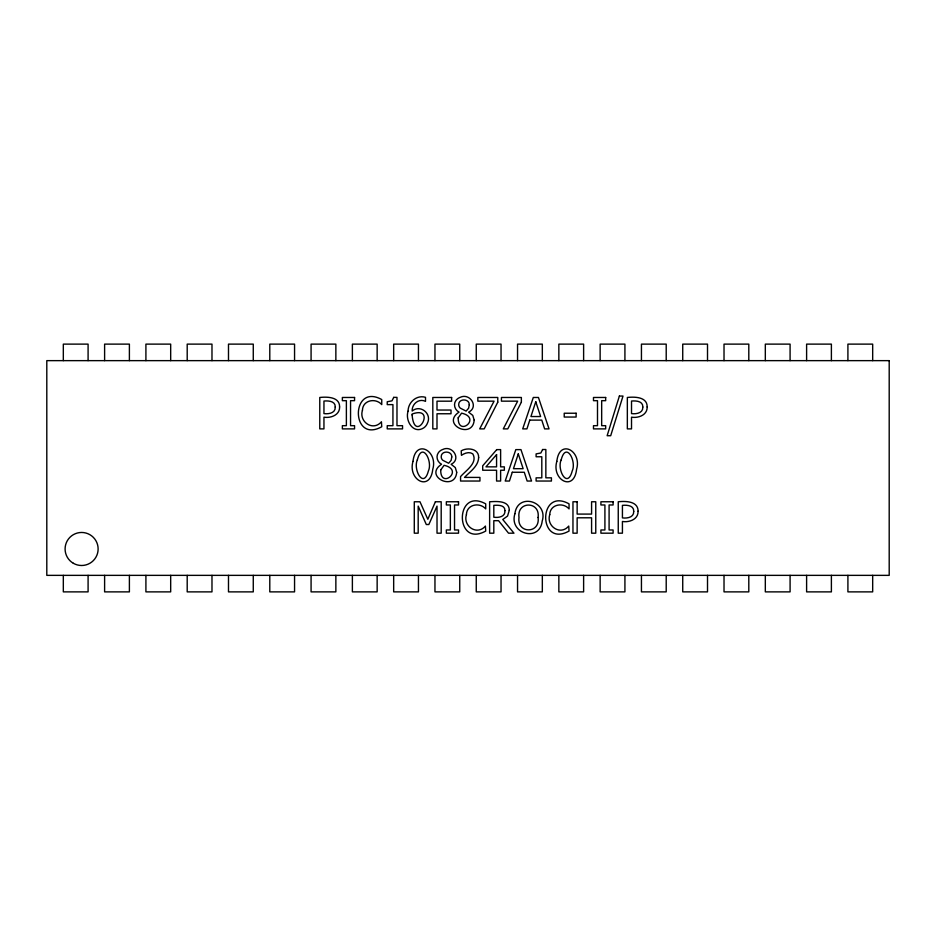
<?xml version="1.0" encoding="UTF-8"?>
<svg xmlns="http://www.w3.org/2000/svg" width="936" height="936" viewBox="0 0 936 936"><rect width="100%" height="100%" fill="white"/><g stroke="black" fill="none" stroke-linecap="round" stroke-linejoin="round"><path stroke-width="1.4" d="M872.68 360.641L872.68 344.12L847.911 344.12L847.911 360.641M872.68 575.359L872.68 591.88L847.911 591.88L847.911 575.359M831.39 360.641L831.39 344.12L806.61 344.12L806.61 360.641M831.39 575.359L831.39 591.88L806.61 591.88L806.61 575.359M790.089 360.641L790.089 344.12L765.32 344.12L765.32 360.641M790.089 575.359L790.089 591.88L765.32 591.88L765.32 575.359M748.8 360.641L748.8 344.12L724.019 344.12L724.019 360.641M748.8 575.359L748.8 591.88L724.019 591.88L724.019 575.359M707.511 360.641L707.511 344.12L682.73 344.12L682.73 360.641M707.511 575.359L707.511 591.88L682.73 591.88L682.73 575.359M666.21 360.641L666.21 344.12L641.441 344.12L641.441 360.641M666.21 575.359L666.21 591.88L641.441 591.88L641.441 575.359M624.92 360.641L624.92 344.12L600.14 344.12L600.14 360.641M624.92 575.359L624.92 591.88L600.14 591.88L600.14 575.359M583.619 360.641L583.619 344.12L558.85 344.12L558.85 360.641M583.619 575.359L583.619 591.88L558.85 591.88L558.85 575.359M542.33 360.641L542.33 344.12L517.549 344.12L517.549 360.641M542.33 575.359L542.33 591.88L517.549 591.88L517.549 575.359M501.041 360.641L501.041 344.12L476.26 344.12L476.26 360.641M501.041 575.359L501.041 591.88L476.26 591.88L476.26 575.359M459.74 360.641L459.74 344.12L434.959 344.12L434.959 360.641M459.74 575.359L459.74 591.88L434.959 591.88L434.959 575.359M418.45 360.641L418.45 344.12L393.67 344.12L393.67 360.641M418.45 575.359L418.45 591.88L393.67 591.88L393.67 575.359M377.149 360.641L377.149 344.12L352.381 344.12L352.381 360.641M377.149 575.359L377.149 591.88L352.381 591.88L352.381 575.359M335.86 360.641L335.86 344.12L311.08 344.12L311.08 360.641M335.86 575.359L335.86 591.88L311.08 591.88L311.08 575.359M294.559 360.641L294.559 344.12L269.79 344.12L269.79 360.641M294.559 575.359L294.559 591.88L269.79 591.88L269.79 575.359M253.27 360.641L253.27 344.12L228.489 344.12L228.489 360.641M253.27 575.359L253.27 591.88L228.489 591.88L228.489 575.359M211.981 360.641L211.981 344.12L187.2 344.12L187.2 360.641M211.981 575.359L211.981 591.88L187.2 591.88L187.2 575.359M170.68 360.641L170.68 344.12L145.911 344.12L145.911 360.641M170.68 575.359L170.68 591.88L145.911 591.88L145.911 575.359M129.39 360.641L129.39 344.12L104.61 344.12L104.61 360.641M129.39 575.359L129.39 591.88L104.61 591.88L104.61 575.359M88.089 360.641L88.089 344.12L63.32 344.12L63.32 360.641M88.089 575.359L88.089 591.88L63.32 591.88L63.32 575.359M412.109 414.905C414.671 445.419 437.814 405.031 412.168 414.005L412.109 414.905M412.998 461.389C407.523 479.77 430.197 492.43 432.771 469.264C438.224 450.93 415.572 438.235 412.998 461.389M556.826 461.389C551.351 479.77 574.025 492.43 576.599 469.264C582.052 450.93 559.4 438.235 556.826 461.389M417.362 459.833C412.858 469.357 423.528 489.563 428.395 470.948C432.947 461.308 422.159 441.02 417.362 459.833M561.19 459.833C556.686 469.357 567.356 489.563 572.224 470.948C576.775 461.308 565.987 441.02 561.19 459.833M408.061 411.196C404.949 420.615 413.314 434.596 423.774 427.857A9.992 9.992 0 0 0 427.424 423.166C432.198 413.689 420.287 404.141 412.168 411.009C411.758 404.06 418.872 398.034 425.506 401.357L425.506 397.32C416.637 394.629 408.096 402.293 408.061 411.196M538.083 517.479C540.411 533.988 516.695 533.976 519 517.479C516.649 500.912 540.435 500.947 538.083 517.479M362.443 410.319C358.722 421.867 373.113 431.671 381.432 421.773L381.748 426.746C350.532 444.144 350.637 382.368 381.748 399.555L381.748 404.598C375.64 397.578 362.641 400.105 362.443 410.319M466.42 514.625C462.7 526.172 477.091 535.965 485.41 526.067L485.725 531.051C454.51 548.438 454.615 486.661 485.725 503.86L485.725 508.891C479.618 501.883 466.619 504.399 466.42 514.625M549.748 514.625C546.027 526.172 560.418 535.965 568.737 526.067L569.053 531.051C537.837 548.438 537.943 486.661 569.053 503.86L569.053 508.891C562.945 501.883 549.947 504.399 549.748 514.625M514.894 513.759C508.634 533.754 539.604 542.763 542.19 521.118C548.402 501.205 517.514 492.231 514.894 513.759M339.604 406.938C339.873 415.057 330.759 418.357 323.95 417.175L323.95 428.887L319.773 428.887L319.773 397.472C326.921 396.7 339.756 396.7 339.604 406.938M451.784 456.943L451.129 460.348L448.648 463.25L442.904 460.348A4.505 4.505 0 0 1 441.219 456.686C441.149 450.368 452.053 450.649 451.784 456.943M469.275 404.797L468.62 408.201L466.128 411.103L460.395 408.201A4.505 4.505 0 0 1 458.71 404.539C458.64 398.221 469.544 398.502 469.275 404.797M647.174 406.938C647.443 415.057 638.329 418.357 631.519 417.175L631.519 428.887L627.342 428.887L627.342 397.472C634.491 396.7 647.326 396.7 647.174 406.938M638.083 511.243C638.352 519.351 629.238 522.651 622.428 521.469L622.428 533.181L618.251 533.181L618.251 501.766C625.4 500.994 638.235 500.994 638.083 511.243M456.698 472.27C455.083 492.055 423.212 476.389 441.558 464.256C437.264 462.173 435.544 456.37 438.504 452.521A9.021 9.021 0 0 1 442.716 449.491C452.31 444.694 461.811 459.096 451.129 464.303L455.294 467.555L456.698 472.27M474.189 420.124C472.575 439.908 440.692 424.242 459.05 412.109C454.756 410.026 453.024 404.223 455.996 400.374A9.021 9.021 0 0 1 460.208 397.344C469.802 392.547 479.29 406.949 468.62 412.156L472.774 415.397L474.189 420.124M440.716 469.989C440.411 489.809 464.701 469.895 444.085 465.309L440.716 469.989M458.195 417.842C457.903 437.662 482.192 417.748 461.577 413.162L458.195 417.842M478.647 457.61C478.296 466.397 469.966 471.615 464.513 477.418L479.946 477.418L479.946 481.034L460.559 481.034L460.559 476.623C465.695 470.574 478.085 463.051 472.797 453.878C469.299 451.398 464.63 453.094 461.448 455.341L461.214 450.86C467.392 447.162 478.998 448.555 478.647 457.61M509.289 510.284L507.546 516.064L502.772 519.503L513.958 533.181L508.529 533.181L498.572 520.685L493.81 520.685L493.81 533.181L489.633 533.181L489.633 501.766C496.408 501.38 509.242 500.257 509.289 510.284M504.925 510.6C505.534 516.871 498.478 517.947 493.81 517.21L493.81 505.358C497.823 505.077 505.112 504.843 504.925 510.6M335.252 407.043C335.603 413.174 328.571 414.238 323.95 413.607L323.95 401.053C328.314 400.608 335.579 401.076 335.252 407.043M642.821 407.043C643.172 413.174 636.141 414.238 631.519 413.607L631.519 401.053C635.883 400.608 643.149 401.076 642.821 407.043M633.73 511.349C634.082 517.468 627.05 518.532 622.428 517.9L622.428 505.358C626.792 504.902 634.058 505.37 633.73 511.349M393.717 397.367L391.997 400.83L387.235 401.755L387.235 404.621L392.933 404.621L392.933 425.681L387.235 425.681L387.235 428.887L402.55 428.887L402.55 425.681L396.981 425.681L396.981 397.367L393.717 397.367M542.587 449.514L540.868 452.989L536.106 453.901L536.106 456.768L541.804 456.768L541.804 477.828L536.106 477.828L536.106 481.034L551.421 481.034L551.421 477.828L545.852 477.828L545.852 449.514L542.587 449.514M619.375 396.057L607.136 435.72L610.693 435.72L623.002 396.057L619.375 396.057M512.284 472.259L509.441 481.034L505.218 481.034L515.818 449.619L520.954 449.619L531.554 481.034L527.144 481.034L524.289 472.259L512.284 472.259M529.776 420.112L526.933 428.887L522.709 428.887L533.298 397.472L538.446 397.472L549.034 428.887L544.623 428.887L541.78 420.112L529.776 420.112M518.275 453.878L513.454 468.69L523.13 468.69L518.275 453.878M535.766 401.731L530.934 416.543L540.622 416.543L535.766 401.731M435.392 501.766L427.822 519.258L419.971 501.766L414.285 501.766L414.285 533.181L418.181 533.181L418.181 506.107L426.301 524.523L428.84 524.523L437.018 506.107L437.018 533.181L441.195 533.181L441.195 501.766L435.392 501.766M497.776 402.176L484.193 428.887L479.7 428.887L494.079 401.158L477.84 401.158L477.84 397.472L497.776 397.472L497.776 402.176M521.364 402.176L507.78 428.887L503.287 428.887L517.666 401.158L501.427 401.158L501.427 397.472L521.364 397.472L521.364 402.176M496.571 454.58L485.983 466.853L496.571 466.853L496.571 454.58M496.747 449.619L482.695 465.8L482.695 470.235L496.571 470.235L496.571 481.034L500.62 481.034L500.62 470.235L504.352 470.235L504.352 466.853L500.62 466.853L500.62 449.619L496.747 449.619M889.2 360.641L46.8 360.641L46.8 575.359L889.2 575.359L889.2 360.641M354.557 397.472L342.365 397.472L342.365 400.678L346.378 400.678L346.378 425.681L342.365 425.681L342.365 428.887L354.557 428.887L354.557 425.681L350.555 425.681L350.555 400.678L354.557 400.678L354.557 397.472M451.62 397.472L432.818 397.472L432.818 428.887L436.995 428.887L436.995 413.759L451.012 413.759L451.012 410.038L436.995 410.038L436.995 401.181L451.62 401.181L451.62 397.472M605.674 397.472L593.482 397.472L593.482 400.678L597.496 400.678L597.496 425.681L593.482 425.681L593.482 428.887L605.674 428.887L605.674 425.681L601.673 425.681L601.673 400.678L605.674 400.678L605.674 397.472M576.12 413.232L564.221 413.232L564.221 417.046L576.12 417.046L576.12 413.232M458.535 501.766L446.343 501.766L446.343 504.972L450.356 504.972L450.356 529.975L446.343 529.975L446.343 533.181L458.535 533.181L458.535 529.975L454.533 529.975L454.533 504.972L458.535 504.972L458.535 501.766M577.138 501.766L572.961 501.766L572.961 533.181L577.138 533.181L577.138 517.795L591.587 517.795L591.587 533.181L595.764 533.181L595.764 501.766L591.587 501.766L591.587 514.086L577.138 514.086L577.138 501.766M613.103 501.766L600.912 501.766L600.912 504.972L604.913 504.972L604.913 529.975L600.912 529.975L600.912 533.181L613.103 533.181L613.103 529.975L609.09 529.975L609.09 504.972L613.103 504.972L613.103 501.766M73.347 563.285A16.52 16.52 0 0 0 98.128 548.987A16.52 16.52 0 0 0 73.347 534.678A16.52 16.52 0 0 0 73.347 563.285"/></g></svg>
